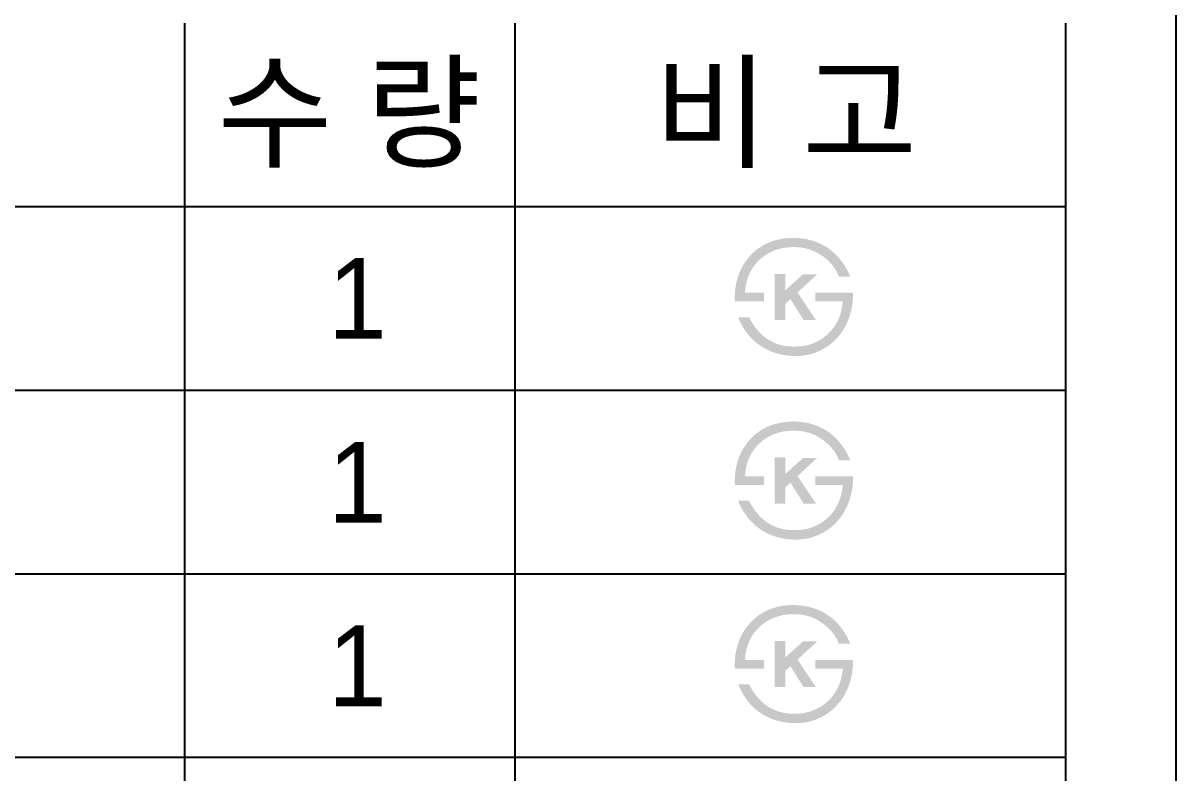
# Model space of a CAD drawing. Header units: millimetres. Extents: x 172273 to 179053, y 3729 to 6845.
# Drawn here: x 176365.7 to 176742.6, y 6324.2 to 6569.3 of the extents above; entities that cross this region are included whole.
import ezdxf
from ezdxf.enums import TextEntityAlignment as Align

# ---------------------------------------------------------------- set-up
doc = ezdxf.new("R2010")
doc.units = ezdxf.units.MM
doc.header["$LTSCALE"] = 0.5
doc.header["$MEASUREMENT"] = 0
doc.layers.add('TEXT', color=7, linetype='Continuous')
doc.layers.add('도각라인', color=7, linetype='Continuous')
doc.styles.add('타이틀', font='H2GTRM.TTF', dxfattribs={"height": 25})

msp = doc.modelspace()

# ---------------------------------------------------------------- hatches: boundary and pattern name
at = {"layer": 'TEXT'}
for points in [[(176598.41, 6478.3), (176598.39, 6478.79), (176598.38, 6479.28), (176598.37, 6479.77), (176598.38, 6480.26), (176598.4, 6480.74), (176598.43, 6481.23), (176598.47, 6481.71), (176598.51, 6482.18), (176598.57, 6482.66), (176598.64, 6483.13), (176598.72, 6483.6), (176598.81, 6484.07), (176598.91, 6484.53), (176599.02, 6485), (176599.14, 6485.46), (176599.27, 6485.92), (176599.41, 6486.38), (176599.57, 6486.84), (176599.73, 6487.29), (176599.91, 6487.73), (176600.1, 6488.16), (176600.29, 6488.59), (176600.49, 6489.02), (176600.71, 6489.43), (176600.93, 6489.84), (176601.17, 6490.24), (176601.41, 6490.63), (176601.67, 6491.02), (176601.93, 6491.4), (176602.2, 6491.77), (176602.49, 6492.14), (176603.09, 6492.87), (176603.42, 6493.24), (176603.75, 6493.6), (176604.09, 6493.94), (176604.43, 6494.27), (176604.79, 6494.6), (176605.15, 6494.91), (176605.53, 6495.21), (176605.91, 6495.5), (176606.3, 6495.78), (176606.7, 6496.05), (176607.1, 6496.3), (176607.52, 6496.55), (176607.94, 6496.79), (176608.37, 6497.01), (176608.81, 6497.22), (176609.3, 6497.44), (176609.79, 6497.65), (176610.29, 6497.84), (176610.79, 6498.02), (176611.3, 6498.18), (176611.82, 6498.33), (176612.35, 6498.46), (176612.88, 6498.59), (176613.43, 6498.69), (176613.97, 6498.79), (176614.53, 6498.87), (176615.09, 6498.94), (176615.66, 6498.99), (176616.24, 6499.03), (176616.83, 6499.06), (176617.42, 6499.07), (176618.34, 6499.04), (176618.79, 6499.02), (176619.23, 6498.99), (176619.67, 6498.95), (176620.11, 6498.9), (176620.54, 6498.84), (176620.97, 6498.78), (176621.39, 6498.71), (176621.81, 6498.63), (176622.22, 6498.55), (176622.63, 6498.45), (176623.04, 6498.35), (176623.44, 6498.25), (176623.83, 6498.13), (176624.22, 6498.01), (176624.61, 6497.87), (176624.99, 6497.74), (176625.37, 6497.59), (176625.74, 6497.43), (176626.11, 6497.27), (176626.47, 6497.1), (176626.83, 6496.93), (176627.18, 6496.74), (176627.53, 6496.55), (176627.88, 6496.35), (176628.22, 6496.14), (176628.56, 6495.93), (176628.89, 6495.7), (176629.22, 6495.47), (176629.54, 6495.23), (176629.86, 6494.99), (176630.36, 6494.57), (176630.85, 6494.14), (176631.32, 6493.7), (176631.78, 6493.23), (176632.23, 6492.76), (176632.66, 6492.26), (176633.07, 6491.75), (176633.47, 6491.22), (176633.85, 6490.67), (176634.22, 6490.11), (176634.57, 6489.53), (176634.91, 6488.93), (176635.24, 6488.32), (176635.54, 6487.69), (176635.84, 6487.05), (176636.11, 6486.39), (176636.11, 6486.39), (176632.39, 6486.39), (176632.39, 6486.39), (176632.32, 6486.6), (176632.24, 6486.81), (176632.16, 6487.02), (176632.07, 6487.22), (176631.98, 6487.43), (176631.89, 6487.64), (176631.79, 6487.84), (176631.68, 6488.04), (176631.57, 6488.24), (176631.46, 6488.45), (176631.34, 6488.65), (176631.21, 6488.84), (176631.08, 6489.04), (176630.95, 6489.24), (176630.81, 6489.44), (176630.67, 6489.63), (176630.52, 6489.82), (176630.37, 6490.02), (176630.05, 6490.4), (176629.72, 6490.78), (176629.36, 6491.15), (176628.99, 6491.52), (176628.6, 6491.88), (176628.18, 6492.24), (176627.75, 6492.6), (176627.48, 6492.81), (176627.2, 6493.02), (176626.92, 6493.22), (176626.63, 6493.41), (176626.35, 6493.6), (176626.06, 6493.78), (176625.77, 6493.95), (176625.47, 6494.12), (176625.18, 6494.28), (176624.88, 6494.43), (176624.58, 6494.58), (176624.28, 6494.71), (176623.97, 6494.85), (176623.67, 6494.97), (176623.36, 6495.09), (176623.05, 6495.2), (176622.73, 6495.31), (176622.42, 6495.41), (176622.1, 6495.5), (176621.78, 6495.58), (176621.45, 6495.66), (176621.13, 6495.73), (176620.8, 6495.79), (176620.47, 6495.85), (176620.14, 6495.9), (176619.8, 6495.95), (176619.47, 6495.98), (176619.13, 6496.01), (176618.79, 6496.04), (176618.44, 6496.06), (176618.1, 6496.07), (176617.75, 6496.07), (176617.33, 6496.06), (176616.92, 6496.05), (176616.51, 6496.03), (176616.11, 6496.01), (176615.71, 6495.97), (176615.32, 6495.93), (176614.93, 6495.88), (176614.54, 6495.82), (176614.16, 6495.75), (176613.78, 6495.68), (176613.41, 6495.6), (176613.04, 6495.51), (176612.68, 6495.41), (176612.32, 6495.3), (176611.96, 6495.19), (176611.61, 6495.07), (176611.27, 6494.94), (176610.93, 6494.8), (176610.59, 6494.66), (176610.26, 6494.5), (176609.93, 6494.34), (176609.61, 6494.17), (176609.29, 6494), (176608.97, 6493.81), (176608.66, 6493.62), (176608.36, 6493.42), (176608.06, 6493.22), (176607.76, 6493), (176607.47, 6492.78), (176607.18, 6492.55), (176606.9, 6492.31), (176606.62, 6492.06), (176606.34, 6491.8), (176606.07, 6491.53), (176605.81, 6491.26), (176605.55, 6490.98), (176605.3, 6490.7), (176605.06, 6490.41), (176604.83, 6490.12), (176604.61, 6489.82), (176604.4, 6489.52), (176604.19, 6489.21), (176603.99, 6488.9), (176603.8, 6488.58), (176603.62, 6488.26), (176603.44, 6487.93), (176603.28, 6487.59), (176603.12, 6487.25), (176602.97, 6486.91), (176602.83, 6486.56), (176602.7, 6486.21), (176602.57, 6485.85), (176602.46, 6485.48), (176602.35, 6485.11), (176602.25, 6484.73), (176602.16, 6484.35), (176602.07, 6483.97), (176602, 6483.58), (176601.93, 6483.18), (176601.87, 6482.78), (176601.82, 6482.37), (176601.78, 6481.96), (176601.74, 6481.54), (176601.71, 6481.12), (176601.72, 6481.12), (176607.93, 6481.12), (176607.93, 6481.12), (176607.93, 6481.12), (176607.93, 6478.3), (176607.93, 6478.3), (176607.93, 6478.3), (176598.41, 6478.3)], [(176614.92, 6481.95), (176620.69, 6487.17), (176625.32, 6487.17), (176618.88, 6481.23), (176624.92, 6472.22), (176620.87, 6472.22), (176616.59, 6479.06), (176614.92, 6477.58), (176614.92, 6472.22), (176611.38, 6472.22), (176611.38, 6487.3), (176614.92, 6487.3)], [(176637.02, 6481.12), (176637.02, 6480.59), (176637.02, 6480.07), (176637, 6479.55), (176636.97, 6479.03), (176636.93, 6478.51), (176636.88, 6478), (176636.82, 6477.49), (176636.75, 6476.98), (176636.66, 6476.48), (176636.56, 6475.98), (176636.46, 6475.48), (176636.34, 6474.99), (176636.21, 6474.5), (176636.07, 6474.01), (176635.92, 6473.53), (176635.75, 6473.05), (176635.59, 6472.58), (176635.41, 6472.13), (176635.22, 6471.68), (176635.03, 6471.23), (176634.82, 6470.8), (176634.6, 6470.37), (176634.38, 6469.95), (176634.14, 6469.53), (176633.9, 6469.13), (176633.65, 6468.73), (176633.38, 6468.33), (176633.11, 6467.95), (176632.83, 6467.57), (176632.54, 6467.19), (176632.24, 6466.83), (176631.93, 6466.47), (176631.6, 6466.12), (176631.27, 6465.78), (176630.94, 6465.45), (176630.59, 6465.13), (176630.24, 6464.82), (176629.89, 6464.52), (176629.52, 6464.23), (176629.15, 6463.95), (176628.78, 6463.69), (176628.39, 6463.43), (176628, 6463.18), (176627.6, 6462.94), (176627.2, 6462.71), (176626.79, 6462.49), (176626.37, 6462.29), (176625.95, 6462.09), (176625.51, 6461.89), (176625.06, 6461.71), (176624.61, 6461.54), (176624.16, 6461.38), (176623.71, 6461.23), (176623.25, 6461.1), (176622.79, 6460.98), (176622.33, 6460.87), (176621.86, 6460.78), (176621.39, 6460.7), (176620.91, 6460.63), (176620.43, 6460.57), (176619.95, 6460.53), (176619.46, 6460.49), (176618.97, 6460.47), (176618.48, 6460.47), (176617.68, 6460.47), (176616.89, 6460.51), (176616.12, 6460.56), (176615.36, 6460.64), (176614.61, 6460.75), (176614.24, 6460.81), (176613.87, 6460.88), (176613.51, 6460.95), (176613.15, 6461.04), (176612.79, 6461.12), (176612.44, 6461.22), (176612.09, 6461.31), (176611.74, 6461.42), (176611.39, 6461.53), (176611.05, 6461.65), (176610.71, 6461.77), (176610.38, 6461.9), (176610.04, 6462.04), (176609.71, 6462.18), (176609.39, 6462.33), (176609.06, 6462.49), (176608.74, 6462.65), (176608.43, 6462.81), (176608.11, 6462.99), (176607.8, 6463.17), (176607.49, 6463.35), (176606.86, 6463.75), (176606.55, 6463.97), (176606.24, 6464.19), (176605.93, 6464.41), (176605.63, 6464.65), (176605.34, 6464.88), (176605.05, 6465.13), (176604.76, 6465.38), (176604.48, 6465.63), (176604.21, 6465.89), (176603.94, 6466.16), (176603.68, 6466.43), (176603.42, 6466.71), (176603.17, 6467), (176602.92, 6467.29), (176602.68, 6467.59), (176602.44, 6467.89), (176602.21, 6468.2), (176601.98, 6468.51), (176601.76, 6468.83), (176601.54, 6469.16), (176601.33, 6469.49), (176601.12, 6469.83), (176600.92, 6470.17), (176600.72, 6470.52), (176600.53, 6470.88), (176600.35, 6471.24), (176600.17, 6471.61), (176599.82, 6472.36), (176599.49, 6473.14), (176599.49, 6473.14), (176603.03, 6473.14), (176603.04, 6473.14), (176603.31, 6472.62), (176603.59, 6472.13), (176603.87, 6471.65), (176604.17, 6471.18), (176604.46, 6470.72), (176604.77, 6470.28), (176605.08, 6469.86), (176605.4, 6469.44), (176605.72, 6469.05), (176606.05, 6468.66), (176606.38, 6468.29), (176606.73, 6467.93), (176607.08, 6467.59), (176607.43, 6467.27), (176607.79, 6466.95), (176608.16, 6466.65), (176608.43, 6466.44), (176608.71, 6466.24), (176608.98, 6466.05), (176609.27, 6465.87), (176609.55, 6465.69), (176609.84, 6465.52), (176610.13, 6465.35), (176610.42, 6465.19), (176610.72, 6465.04), (176611.02, 6464.9), (176611.33, 6464.77), (176611.64, 6464.64), (176611.95, 6464.52), (176612.26, 6464.4), (176612.58, 6464.3), (176612.9, 6464.2), (176613.23, 6464.11), (176613.56, 6464.02), (176613.89, 6463.94), (176614.22, 6463.87), (176614.56, 6463.81), (176614.9, 6463.75), (176615.25, 6463.7), (176615.6, 6463.66), (176615.95, 6463.63), (176616.3, 6463.6), (176616.66, 6463.58), (176617.02, 6463.57), (176617.39, 6463.56), (176617.76, 6463.56), (176618.13, 6463.57), (176619.16, 6463.6), (176619.49, 6463.62), (176619.81, 6463.64), (176620.13, 6463.67), (176620.45, 6463.71), (176620.77, 6463.75), (176621.09, 6463.8), (176621.4, 6463.86), (176621.72, 6463.92), (176622.03, 6463.99), (176622.34, 6464.07), (176622.64, 6464.15), (176622.95, 6464.24), (176623.25, 6464.34), (176623.55, 6464.45), (176623.85, 6464.56), (176624.14, 6464.67), (176624.44, 6464.8), (176624.73, 6464.93), (176625.02, 6465.06), (176625.31, 6465.21), (176625.59, 6465.36), (176625.88, 6465.51), (176626.16, 6465.68), (176626.44, 6465.85), (176626.72, 6466.03), (176626.99, 6466.21), (176627.27, 6466.4), (176627.54, 6466.6), (176627.81, 6466.8), (176628.08, 6467.01), (176628.38, 6467.27), (176628.68, 6467.54), (176628.97, 6467.81), (176629.26, 6468.08), (176629.53, 6468.37), (176629.79, 6468.66), (176630.05, 6468.95), (176630.3, 6469.25), (176630.54, 6469.56), (176630.77, 6469.87), (176630.99, 6470.19), (176631.2, 6470.52), (176631.4, 6470.85), (176631.6, 6471.19), (176631.79, 6471.53), (176631.97, 6471.88), (176632.14, 6472.24), (176632.3, 6472.6), (176632.45, 6472.97), (176632.59, 6473.34), (176632.73, 6473.72), (176632.86, 6474.11), (176632.98, 6474.5), (176633.08, 6474.9), (176633.19, 6475.3), (176633.28, 6475.71), (176633.36, 6476.13), (176633.44, 6476.55), (176633.5, 6476.98), (176633.56, 6477.41), (176633.61, 6477.85), (176633.65, 6478.3), (176633.65, 6478.3), (176624.74, 6478.3), (176624.74, 6478.3), (176624.74, 6478.3), (176624.74, 6481.12), (176624.74, 6481.12), (176624.74, 6481.12), (176637.01, 6481.12)], [(176598.41, 6418.3), (176598.39, 6418.79), (176598.38, 6419.28), (176598.37, 6419.77), (176598.38, 6420.26), (176598.4, 6420.74), (176598.43, 6421.23), (176598.47, 6421.71), (176598.51, 6422.18), (176598.57, 6422.66), (176598.64, 6423.13), (176598.72, 6423.6), (176598.81, 6424.07), (176598.91, 6424.53), (176599.02, 6425), (176599.14, 6425.46), (176599.27, 6425.92), (176599.41, 6426.38), (176599.57, 6426.84), (176599.73, 6427.29), (176599.91, 6427.73), (176600.1, 6428.16), (176600.29, 6428.59), (176600.49, 6429.02), (176600.71, 6429.43), (176600.93, 6429.84), (176601.17, 6430.24), (176601.41, 6430.63), (176601.67, 6431.02), (176601.93, 6431.4), (176602.2, 6431.77), (176602.49, 6432.14), (176603.09, 6432.87), (176603.42, 6433.24), (176603.75, 6433.6), (176604.09, 6433.94), (176604.43, 6434.27), (176604.79, 6434.6), (176605.15, 6434.91), (176605.53, 6435.21), (176605.91, 6435.5), (176606.3, 6435.78), (176606.7, 6436.05), (176607.1, 6436.3), (176607.52, 6436.55), (176607.94, 6436.79), (176608.37, 6437.01), (176608.81, 6437.22), (176609.3, 6437.44), (176609.79, 6437.65), (176610.29, 6437.84), (176610.79, 6438.02), (176611.3, 6438.18), (176611.82, 6438.33), (176612.35, 6438.46), (176612.88, 6438.59), (176613.43, 6438.69), (176613.97, 6438.79), (176614.53, 6438.87), (176615.09, 6438.94), (176615.66, 6438.99), (176616.24, 6439.03), (176616.83, 6439.06), (176617.42, 6439.07), (176618.34, 6439.04), (176618.79, 6439.02), (176619.23, 6438.99), (176619.67, 6438.95), (176620.11, 6438.9), (176620.54, 6438.84), (176620.97, 6438.78), (176621.39, 6438.71), (176621.81, 6438.63), (176622.22, 6438.55), (176622.63, 6438.45), (176623.04, 6438.35), (176623.44, 6438.25), (176623.83, 6438.13), (176624.22, 6438.01), (176624.61, 6437.87), (176624.99, 6437.74), (176625.37, 6437.59), (176625.74, 6437.43), (176626.11, 6437.27), (176626.47, 6437.1), (176626.83, 6436.93), (176627.18, 6436.74), (176627.53, 6436.55), (176627.88, 6436.35), (176628.22, 6436.14), (176628.56, 6435.93), (176628.89, 6435.7), (176629.22, 6435.47), (176629.54, 6435.23), (176629.86, 6434.99), (176630.36, 6434.57), (176630.85, 6434.14), (176631.32, 6433.7), (176631.78, 6433.23), (176632.23, 6432.76), (176632.66, 6432.26), (176633.07, 6431.75), (176633.47, 6431.22), (176633.85, 6430.67), (176634.22, 6430.11), (176634.57, 6429.53), (176634.91, 6428.93), (176635.24, 6428.32), (176635.54, 6427.69), (176635.84, 6427.05), (176636.11, 6426.39), (176636.11, 6426.39), (176632.39, 6426.39), (176632.39, 6426.39), (176632.32, 6426.6), (176632.24, 6426.81), (176632.16, 6427.02), (176632.07, 6427.22), (176631.98, 6427.43), (176631.89, 6427.64), (176631.79, 6427.84), (176631.68, 6428.04), (176631.57, 6428.24), (176631.46, 6428.45), (176631.34, 6428.65), (176631.21, 6428.84), (176631.08, 6429.04), (176630.95, 6429.24), (176630.81, 6429.44), (176630.67, 6429.63), (176630.52, 6429.82), (176630.37, 6430.02), (176630.05, 6430.4), (176629.72, 6430.78), (176629.36, 6431.15), (176628.99, 6431.52), (176628.6, 6431.88), (176628.18, 6432.24), (176627.75, 6432.6), (176627.48, 6432.81), (176627.2, 6433.02), (176626.92, 6433.22), (176626.63, 6433.41), (176626.35, 6433.6), (176626.06, 6433.78), (176625.77, 6433.95), (176625.47, 6434.12), (176625.18, 6434.28), (176624.88, 6434.43), (176624.58, 6434.58), (176624.28, 6434.71), (176623.97, 6434.85), (176623.67, 6434.97), (176623.36, 6435.09), (176623.05, 6435.2), (176622.73, 6435.31), (176622.42, 6435.41), (176622.1, 6435.5), (176621.78, 6435.58), (176621.45, 6435.66), (176621.13, 6435.73), (176620.8, 6435.79), (176620.47, 6435.85), (176620.14, 6435.9), (176619.8, 6435.95), (176619.47, 6435.98), (176619.13, 6436.01), (176618.79, 6436.04), (176618.44, 6436.06), (176618.1, 6436.07), (176617.75, 6436.07), (176617.33, 6436.06), (176616.92, 6436.05), (176616.51, 6436.03), (176616.11, 6436.01), (176615.71, 6435.97), (176615.32, 6435.93), (176614.93, 6435.88), (176614.54, 6435.82), (176614.16, 6435.75), (176613.78, 6435.68), (176613.41, 6435.6), (176613.04, 6435.51), (176612.68, 6435.41), (176612.32, 6435.3), (176611.96, 6435.19), (176611.61, 6435.07), (176611.27, 6434.94), (176610.93, 6434.8), (176610.59, 6434.66), (176610.26, 6434.5), (176609.93, 6434.34), (176609.61, 6434.17), (176609.29, 6434), (176608.97, 6433.81), (176608.66, 6433.62), (176608.36, 6433.42), (176608.06, 6433.22), (176607.76, 6433), (176607.47, 6432.78), (176607.18, 6432.55), (176606.9, 6432.31), (176606.62, 6432.06), (176606.34, 6431.8), (176606.07, 6431.53), (176605.81, 6431.26), (176605.55, 6430.98), (176605.3, 6430.7), (176605.06, 6430.41), (176604.83, 6430.12), (176604.61, 6429.82), (176604.4, 6429.52), (176604.19, 6429.21), (176603.99, 6428.9), (176603.8, 6428.58), (176603.62, 6428.26), (176603.44, 6427.93), (176603.28, 6427.59), (176603.12, 6427.25), (176602.97, 6426.91), (176602.83, 6426.56), (176602.7, 6426.21), (176602.57, 6425.85), (176602.46, 6425.48), (176602.35, 6425.11), (176602.25, 6424.73), (176602.16, 6424.35), (176602.07, 6423.97), (176602, 6423.58), (176601.93, 6423.18), (176601.87, 6422.78), (176601.82, 6422.37), (176601.78, 6421.96), (176601.74, 6421.54), (176601.71, 6421.12), (176601.72, 6421.12), (176607.93, 6421.12), (176607.93, 6421.12), (176607.93, 6421.12), (176607.93, 6418.3), (176607.93, 6418.3), (176607.93, 6418.3), (176598.41, 6418.3)], [(176614.92, 6421.95), (176620.69, 6427.17), (176625.32, 6427.17), (176618.88, 6421.23), (176624.92, 6412.22), (176620.87, 6412.22), (176616.59, 6419.06), (176614.92, 6417.58), (176614.92, 6412.22), (176611.38, 6412.22), (176611.38, 6427.3), (176614.92, 6427.3)], [(176637.02, 6421.12), (176637.02, 6420.59), (176637.02, 6420.07), (176637, 6419.55), (176636.97, 6419.03), (176636.93, 6418.51), (176636.88, 6418), (176636.82, 6417.49), (176636.75, 6416.98), (176636.66, 6416.48), (176636.56, 6415.98), (176636.46, 6415.48), (176636.34, 6414.99), (176636.21, 6414.5), (176636.07, 6414.01), (176635.92, 6413.53), (176635.75, 6413.05), (176635.59, 6412.58), (176635.41, 6412.13), (176635.22, 6411.68), (176635.03, 6411.23), (176634.82, 6410.8), (176634.6, 6410.37), (176634.38, 6409.95), (176634.14, 6409.53), (176633.9, 6409.13), (176633.65, 6408.73), (176633.38, 6408.33), (176633.11, 6407.95), (176632.83, 6407.57), (176632.54, 6407.19), (176632.24, 6406.83), (176631.93, 6406.47), (176631.6, 6406.12), (176631.27, 6405.78), (176630.94, 6405.45), (176630.59, 6405.13), (176630.24, 6404.82), (176629.89, 6404.52), (176629.52, 6404.23), (176629.15, 6403.95), (176628.78, 6403.69), (176628.39, 6403.43), (176628, 6403.18), (176627.6, 6402.94), (176627.2, 6402.71), (176626.79, 6402.49), (176626.37, 6402.29), (176625.95, 6402.09), (176625.51, 6401.89), (176625.06, 6401.71), (176624.61, 6401.54), (176624.16, 6401.38), (176623.71, 6401.23), (176623.25, 6401.1), (176622.79, 6400.98), (176622.33, 6400.87), (176621.86, 6400.78), (176621.39, 6400.7), (176620.91, 6400.63), (176620.43, 6400.57), (176619.95, 6400.53), (176619.46, 6400.49), (176618.97, 6400.47), (176618.48, 6400.47), (176617.68, 6400.47), (176616.89, 6400.51), (176616.12, 6400.56), (176615.36, 6400.64), (176614.61, 6400.75), (176614.24, 6400.81), (176613.87, 6400.88), (176613.51, 6400.95), (176613.15, 6401.04), (176612.79, 6401.12), (176612.44, 6401.22), (176612.09, 6401.31), (176611.74, 6401.42), (176611.39, 6401.53), (176611.05, 6401.65), (176610.71, 6401.77), (176610.38, 6401.9), (176610.04, 6402.04), (176609.71, 6402.18), (176609.39, 6402.33), (176609.06, 6402.49), (176608.74, 6402.65), (176608.43, 6402.81), (176608.11, 6402.99), (176607.8, 6403.17), (176607.49, 6403.35), (176606.86, 6403.75), (176606.55, 6403.97), (176606.24, 6404.19), (176605.93, 6404.41), (176605.63, 6404.65), (176605.34, 6404.88), (176605.05, 6405.13), (176604.76, 6405.38), (176604.48, 6405.63), (176604.21, 6405.89), (176603.94, 6406.16), (176603.68, 6406.43), (176603.42, 6406.71), (176603.17, 6407), (176602.92, 6407.29), (176602.68, 6407.59), (176602.44, 6407.89), (176602.21, 6408.2), (176601.98, 6408.51), (176601.76, 6408.83), (176601.54, 6409.16), (176601.33, 6409.49), (176601.12, 6409.83), (176600.92, 6410.17), (176600.72, 6410.52), (176600.53, 6410.88), (176600.35, 6411.24), (176600.17, 6411.61), (176599.82, 6412.36), (176599.49, 6413.14), (176599.49, 6413.14), (176603.03, 6413.14), (176603.04, 6413.14), (176603.31, 6412.62), (176603.59, 6412.13), (176603.87, 6411.65), (176604.17, 6411.18), (176604.46, 6410.72), (176604.77, 6410.28), (176605.08, 6409.86), (176605.4, 6409.44), (176605.72, 6409.05), (176606.05, 6408.66), (176606.38, 6408.29), (176606.73, 6407.93), (176607.08, 6407.59), (176607.43, 6407.27), (176607.79, 6406.95), (176608.16, 6406.65), (176608.43, 6406.44), (176608.71, 6406.24), (176608.98, 6406.05), (176609.27, 6405.87), (176609.55, 6405.69), (176609.84, 6405.52), (176610.13, 6405.35), (176610.42, 6405.19), (176610.72, 6405.04), (176611.02, 6404.9), (176611.33, 6404.77), (176611.64, 6404.64), (176611.95, 6404.52), (176612.26, 6404.4), (176612.58, 6404.3), (176612.9, 6404.2), (176613.23, 6404.11), (176613.56, 6404.02), (176613.89, 6403.94), (176614.22, 6403.87), (176614.56, 6403.81), (176614.9, 6403.75), (176615.25, 6403.7), (176615.6, 6403.66), (176615.95, 6403.63), (176616.3, 6403.6), (176616.66, 6403.58), (176617.02, 6403.57), (176617.39, 6403.56), (176617.76, 6403.56), (176618.13, 6403.57), (176619.16, 6403.6), (176619.49, 6403.62), (176619.81, 6403.64), (176620.13, 6403.67), (176620.45, 6403.71), (176620.77, 6403.75), (176621.09, 6403.8), (176621.4, 6403.86), (176621.72, 6403.92), (176622.03, 6403.99), (176622.34, 6404.07), (176622.64, 6404.15), (176622.95, 6404.24), (176623.25, 6404.34), (176623.55, 6404.45), (176623.85, 6404.56), (176624.14, 6404.67), (176624.44, 6404.8), (176624.73, 6404.93), (176625.02, 6405.06), (176625.31, 6405.21), (176625.59, 6405.36), (176625.88, 6405.51), (176626.16, 6405.68), (176626.44, 6405.85), (176626.72, 6406.03), (176626.99, 6406.21), (176627.27, 6406.4), (176627.54, 6406.6), (176627.81, 6406.8), (176628.08, 6407.01), (176628.38, 6407.27), (176628.68, 6407.54), (176628.97, 6407.81), (176629.26, 6408.08), (176629.53, 6408.37), (176629.79, 6408.66), (176630.05, 6408.95), (176630.3, 6409.25), (176630.54, 6409.56), (176630.77, 6409.87), (176630.99, 6410.19), (176631.2, 6410.52), (176631.4, 6410.85), (176631.6, 6411.19), (176631.79, 6411.53), (176631.97, 6411.88), (176632.14, 6412.24), (176632.3, 6412.6), (176632.45, 6412.97), (176632.59, 6413.34), (176632.73, 6413.72), (176632.86, 6414.11), (176632.98, 6414.5), (176633.08, 6414.9), (176633.19, 6415.3), (176633.28, 6415.71), (176633.36, 6416.13), (176633.44, 6416.55), (176633.5, 6416.98), (176633.56, 6417.41), (176633.61, 6417.85), (176633.65, 6418.3), (176633.65, 6418.3), (176624.74, 6418.3), (176624.74, 6418.3), (176624.74, 6418.3), (176624.74, 6421.12), (176624.74, 6421.12), (176624.74, 6421.12), (176637.01, 6421.12)], [(176598.41, 6358.3), (176598.39, 6358.79), (176598.38, 6359.28), (176598.37, 6359.77), (176598.38, 6360.26), (176598.4, 6360.74), (176598.43, 6361.23), (176598.47, 6361.71), (176598.51, 6362.18), (176598.57, 6362.66), (176598.64, 6363.13), (176598.72, 6363.6), (176598.81, 6364.07), (176598.91, 6364.53), (176599.02, 6365), (176599.14, 6365.46), (176599.27, 6365.92), (176599.41, 6366.38), (176599.57, 6366.84), (176599.73, 6367.29), (176599.91, 6367.73), (176600.1, 6368.16), (176600.29, 6368.59), (176600.49, 6369.02), (176600.71, 6369.43), (176600.93, 6369.84), (176601.17, 6370.24), (176601.41, 6370.63), (176601.67, 6371.02), (176601.93, 6371.4), (176602.2, 6371.77), (176602.49, 6372.14), (176603.09, 6372.87), (176603.42, 6373.24), (176603.75, 6373.6), (176604.09, 6373.94), (176604.43, 6374.27), (176604.79, 6374.6), (176605.15, 6374.91), (176605.53, 6375.21), (176605.91, 6375.5), (176606.3, 6375.78), (176606.7, 6376.05), (176607.1, 6376.3), (176607.52, 6376.55), (176607.94, 6376.79), (176608.37, 6377.01), (176608.81, 6377.22), (176609.3, 6377.44), (176609.79, 6377.65), (176610.29, 6377.84), (176610.79, 6378.02), (176611.3, 6378.18), (176611.82, 6378.33), (176612.35, 6378.46), (176612.88, 6378.59), (176613.43, 6378.69), (176613.97, 6378.79), (176614.53, 6378.87), (176615.09, 6378.94), (176615.66, 6378.99), (176616.24, 6379.03), (176616.83, 6379.06), (176617.42, 6379.07), (176618.34, 6379.04), (176618.79, 6379.02), (176619.23, 6378.99), (176619.67, 6378.95), (176620.11, 6378.9), (176620.54, 6378.84), (176620.97, 6378.78), (176621.39, 6378.71), (176621.81, 6378.63), (176622.22, 6378.55), (176622.63, 6378.45), (176623.04, 6378.35), (176623.44, 6378.25), (176623.83, 6378.13), (176624.22, 6378.01), (176624.61, 6377.87), (176624.99, 6377.74), (176625.37, 6377.59), (176625.74, 6377.43), (176626.11, 6377.27), (176626.47, 6377.1), (176626.83, 6376.93), (176627.18, 6376.74), (176627.53, 6376.55), (176627.88, 6376.35), (176628.22, 6376.14), (176628.56, 6375.93), (176628.89, 6375.7), (176629.22, 6375.47), (176629.54, 6375.23), (176629.86, 6374.99), (176630.36, 6374.57), (176630.85, 6374.14), (176631.32, 6373.7), (176631.78, 6373.23), (176632.23, 6372.76), (176632.66, 6372.26), (176633.07, 6371.75), (176633.47, 6371.22), (176633.85, 6370.67), (176634.22, 6370.11), (176634.57, 6369.53), (176634.91, 6368.93), (176635.24, 6368.32), (176635.54, 6367.69), (176635.84, 6367.05), (176636.11, 6366.39), (176636.11, 6366.39), (176632.39, 6366.39), (176632.39, 6366.39), (176632.32, 6366.6), (176632.24, 6366.81), (176632.16, 6367.02), (176632.07, 6367.22), (176631.98, 6367.43), (176631.89, 6367.64), (176631.79, 6367.84), (176631.68, 6368.04), (176631.57, 6368.24), (176631.46, 6368.45), (176631.34, 6368.65), (176631.21, 6368.84), (176631.08, 6369.04), (176630.95, 6369.24), (176630.81, 6369.44), (176630.67, 6369.63), (176630.52, 6369.82), (176630.37, 6370.02), (176630.05, 6370.4), (176629.72, 6370.78), (176629.36, 6371.15), (176628.99, 6371.52), (176628.6, 6371.88), (176628.18, 6372.24), (176627.75, 6372.6), (176627.48, 6372.81), (176627.2, 6373.02), (176626.92, 6373.22), (176626.63, 6373.41), (176626.35, 6373.6), (176626.06, 6373.78), (176625.77, 6373.95), (176625.47, 6374.12), (176625.18, 6374.28), (176624.88, 6374.43), (176624.58, 6374.58), (176624.28, 6374.71), (176623.97, 6374.85), (176623.67, 6374.97), (176623.36, 6375.09), (176623.05, 6375.2), (176622.73, 6375.31), (176622.42, 6375.41), (176622.1, 6375.5), (176621.78, 6375.58), (176621.45, 6375.66), (176621.13, 6375.73), (176620.8, 6375.79), (176620.47, 6375.85), (176620.14, 6375.9), (176619.8, 6375.95), (176619.47, 6375.98), (176619.13, 6376.01), (176618.79, 6376.04), (176618.44, 6376.06), (176618.1, 6376.07), (176617.75, 6376.07), (176617.33, 6376.06), (176616.92, 6376.05), (176616.51, 6376.03), (176616.11, 6376.01), (176615.71, 6375.97), (176615.32, 6375.93), (176614.93, 6375.88), (176614.54, 6375.82), (176614.16, 6375.75), (176613.78, 6375.68), (176613.41, 6375.6), (176613.04, 6375.51), (176612.68, 6375.41), (176612.32, 6375.3), (176611.96, 6375.19), (176611.61, 6375.07), (176611.27, 6374.94), (176610.93, 6374.8), (176610.59, 6374.66), (176610.26, 6374.5), (176609.93, 6374.34), (176609.61, 6374.17), (176609.29, 6374), (176608.97, 6373.81), (176608.66, 6373.62), (176608.36, 6373.42), (176608.06, 6373.22), (176607.76, 6373), (176607.47, 6372.78), (176607.18, 6372.55), (176606.9, 6372.31), (176606.62, 6372.06), (176606.34, 6371.8), (176606.07, 6371.53), (176605.81, 6371.26), (176605.55, 6370.98), (176605.3, 6370.7), (176605.06, 6370.41), (176604.83, 6370.12), (176604.61, 6369.82), (176604.4, 6369.52), (176604.19, 6369.21), (176603.99, 6368.9), (176603.8, 6368.58), (176603.62, 6368.26), (176603.44, 6367.93), (176603.28, 6367.59), (176603.12, 6367.25), (176602.97, 6366.91), (176602.83, 6366.56), (176602.7, 6366.21), (176602.57, 6365.85), (176602.46, 6365.48), (176602.35, 6365.11), (176602.25, 6364.73), (176602.16, 6364.35), (176602.07, 6363.97), (176602, 6363.58), (176601.93, 6363.18), (176601.87, 6362.78), (176601.82, 6362.37), (176601.78, 6361.96), (176601.74, 6361.54), (176601.71, 6361.12), (176601.72, 6361.12), (176607.93, 6361.12), (176607.93, 6361.12), (176607.93, 6361.12), (176607.93, 6358.3), (176607.93, 6358.3), (176607.93, 6358.3), (176598.41, 6358.3)], [(176614.92, 6361.95), (176620.69, 6367.17), (176625.32, 6367.17), (176618.88, 6361.23), (176624.92, 6352.22), (176620.87, 6352.22), (176616.59, 6359.06), (176614.92, 6357.58), (176614.92, 6352.22), (176611.38, 6352.22), (176611.38, 6367.3), (176614.92, 6367.3)], [(176637.02, 6361.12), (176637.02, 6360.59), (176637.02, 6360.07), (176637, 6359.55), (176636.97, 6359.03), (176636.93, 6358.51), (176636.88, 6358), (176636.82, 6357.49), (176636.75, 6356.98), (176636.66, 6356.48), (176636.56, 6355.98), (176636.46, 6355.48), (176636.34, 6354.99), (176636.21, 6354.5), (176636.07, 6354.01), (176635.92, 6353.53), (176635.75, 6353.05), (176635.59, 6352.58), (176635.41, 6352.13), (176635.22, 6351.68), (176635.03, 6351.23), (176634.82, 6350.8), (176634.6, 6350.37), (176634.38, 6349.95), (176634.14, 6349.53), (176633.9, 6349.13), (176633.65, 6348.73), (176633.38, 6348.33), (176633.11, 6347.95), (176632.83, 6347.57), (176632.54, 6347.19), (176632.24, 6346.83), (176631.93, 6346.47), (176631.6, 6346.12), (176631.27, 6345.78), (176630.94, 6345.45), (176630.59, 6345.13), (176630.24, 6344.82), (176629.89, 6344.52), (176629.52, 6344.23), (176629.15, 6343.95), (176628.78, 6343.69), (176628.39, 6343.43), (176628, 6343.18), (176627.6, 6342.94), (176627.2, 6342.71), (176626.79, 6342.49), (176626.37, 6342.29), (176625.95, 6342.09), (176625.51, 6341.89), (176625.06, 6341.71), (176624.61, 6341.54), (176624.16, 6341.38), (176623.71, 6341.23), (176623.25, 6341.1), (176622.79, 6340.98), (176622.33, 6340.87), (176621.86, 6340.78), (176621.39, 6340.7), (176620.91, 6340.63), (176620.43, 6340.57), (176619.95, 6340.53), (176619.46, 6340.49), (176618.97, 6340.47), (176618.48, 6340.47), (176617.68, 6340.47), (176616.89, 6340.51), (176616.12, 6340.56), (176615.36, 6340.64), (176614.61, 6340.75), (176614.24, 6340.81), (176613.87, 6340.88), (176613.51, 6340.95), (176613.15, 6341.04), (176612.79, 6341.12), (176612.44, 6341.22), (176612.09, 6341.31), (176611.74, 6341.42), (176611.39, 6341.53), (176611.05, 6341.65), (176610.71, 6341.77), (176610.38, 6341.9), (176610.04, 6342.04), (176609.71, 6342.18), (176609.39, 6342.33), (176609.06, 6342.49), (176608.74, 6342.65), (176608.43, 6342.81), (176608.11, 6342.99), (176607.8, 6343.17), (176607.49, 6343.35), (176606.86, 6343.75), (176606.55, 6343.97), (176606.24, 6344.19), (176605.93, 6344.41), (176605.63, 6344.65), (176605.34, 6344.88), (176605.05, 6345.13), (176604.76, 6345.38), (176604.48, 6345.63), (176604.21, 6345.89), (176603.94, 6346.16), (176603.68, 6346.43), (176603.42, 6346.71), (176603.17, 6347), (176602.92, 6347.29), (176602.68, 6347.59), (176602.44, 6347.89), (176602.21, 6348.2), (176601.98, 6348.51), (176601.76, 6348.83), (176601.54, 6349.16), (176601.33, 6349.49), (176601.12, 6349.83), (176600.92, 6350.17), (176600.72, 6350.52), (176600.53, 6350.88), (176600.35, 6351.24), (176600.17, 6351.61), (176599.82, 6352.36), (176599.49, 6353.14), (176599.49, 6353.14), (176603.03, 6353.14), (176603.04, 6353.14), (176603.31, 6352.62), (176603.59, 6352.13), (176603.87, 6351.65), (176604.17, 6351.18), (176604.46, 6350.72), (176604.77, 6350.28), (176605.08, 6349.86), (176605.4, 6349.44), (176605.72, 6349.05), (176606.05, 6348.66), (176606.38, 6348.29), (176606.73, 6347.93), (176607.08, 6347.59), (176607.43, 6347.27), (176607.79, 6346.95), (176608.16, 6346.65), (176608.43, 6346.44), (176608.71, 6346.24), (176608.98, 6346.05), (176609.27, 6345.87), (176609.55, 6345.69), (176609.84, 6345.52), (176610.13, 6345.35), (176610.42, 6345.19), (176610.72, 6345.04), (176611.02, 6344.9), (176611.33, 6344.77), (176611.64, 6344.64), (176611.95, 6344.52), (176612.26, 6344.4), (176612.58, 6344.3), (176612.9, 6344.2), (176613.23, 6344.11), (176613.56, 6344.02), (176613.89, 6343.94), (176614.22, 6343.87), (176614.56, 6343.81), (176614.9, 6343.75), (176615.25, 6343.7), (176615.6, 6343.66), (176615.95, 6343.63), (176616.3, 6343.6), (176616.66, 6343.58), (176617.02, 6343.57), (176617.39, 6343.56), (176617.76, 6343.56), (176618.13, 6343.57), (176619.16, 6343.6), (176619.49, 6343.62), (176619.81, 6343.64), (176620.13, 6343.67), (176620.45, 6343.71), (176620.77, 6343.75), (176621.09, 6343.8), (176621.4, 6343.86), (176621.72, 6343.92), (176622.03, 6343.99), (176622.34, 6344.07), (176622.64, 6344.15), (176622.95, 6344.24), (176623.25, 6344.34), (176623.55, 6344.45), (176623.85, 6344.56), (176624.14, 6344.67), (176624.44, 6344.8), (176624.73, 6344.93), (176625.02, 6345.06), (176625.31, 6345.21), (176625.59, 6345.36), (176625.88, 6345.51), (176626.16, 6345.68), (176626.44, 6345.85), (176626.72, 6346.03), (176626.99, 6346.21), (176627.27, 6346.4), (176627.54, 6346.6), (176627.81, 6346.8), (176628.08, 6347.01), (176628.38, 6347.27), (176628.68, 6347.54), (176628.97, 6347.81), (176629.26, 6348.08), (176629.53, 6348.37), (176629.79, 6348.66), (176630.05, 6348.95), (176630.3, 6349.25), (176630.54, 6349.56), (176630.77, 6349.87), (176630.99, 6350.19), (176631.2, 6350.52), (176631.4, 6350.85), (176631.6, 6351.19), (176631.79, 6351.53), (176631.97, 6351.88), (176632.14, 6352.24), (176632.3, 6352.6), (176632.45, 6352.97), (176632.59, 6353.34), (176632.73, 6353.72), (176632.86, 6354.11), (176632.98, 6354.5), (176633.08, 6354.9), (176633.19, 6355.3), (176633.28, 6355.71), (176633.36, 6356.13), (176633.44, 6356.55), (176633.5, 6356.98), (176633.56, 6357.41), (176633.61, 6357.85), (176633.65, 6358.3), (176633.65, 6358.3), (176624.74, 6358.3), (176624.74, 6358.3), (176624.74, 6358.3), (176624.74, 6361.12), (176624.74, 6361.12), (176624.74, 6361.12), (176637.01, 6361.12)]]:
    msp.add_hatch(color=256, dxfattribs=at).paths.add_polyline_path(points, flags=0)

# ---------------------------------------------------------------- linework, layer by layer
at = {"layer": '도각라인', "color": 7}
for p, q in [((176742.59, 6845.3), (176742.59, 3809.3)), ((176418.59, 6269.3), (176418.59, 6569.3)), ((176526.59, 6269.3), (176526.59, 6569.3)), ((176706.59, 6269.3), (176706.59, 6569.3)), ((175752.59, 6509.3), (176706.59, 6509.3)), ((175752.59, 6449.3), (176706.59, 6449.3)), ((175752.59, 6389.3), (176706.59, 6389.3)), ((175752.59, 6329.3), (176706.59, 6329.3))]:
    msp.add_line(p, q, dxfattribs=at)

# ---------------------------------------------------------------- texts
at = {"layer": 'TEXT', "style": '타이틀'}
for s, height, p in [('수 량', 30, (176472.32, 6540.17)), ('비 고', 30, (176614.94, 6540.17)), ('1', 26.4, (176474.97, 6479.3)), ('1', 26.4, (176474.97, 6419.2)), ('1', 26.4, (176474.97, 6359.2))]:
    msp.add_text(s, height=height, dxfattribs=at).set_placement(p, align=Align.MIDDLE_CENTER)

doc.saveas('drawing.dxf')
